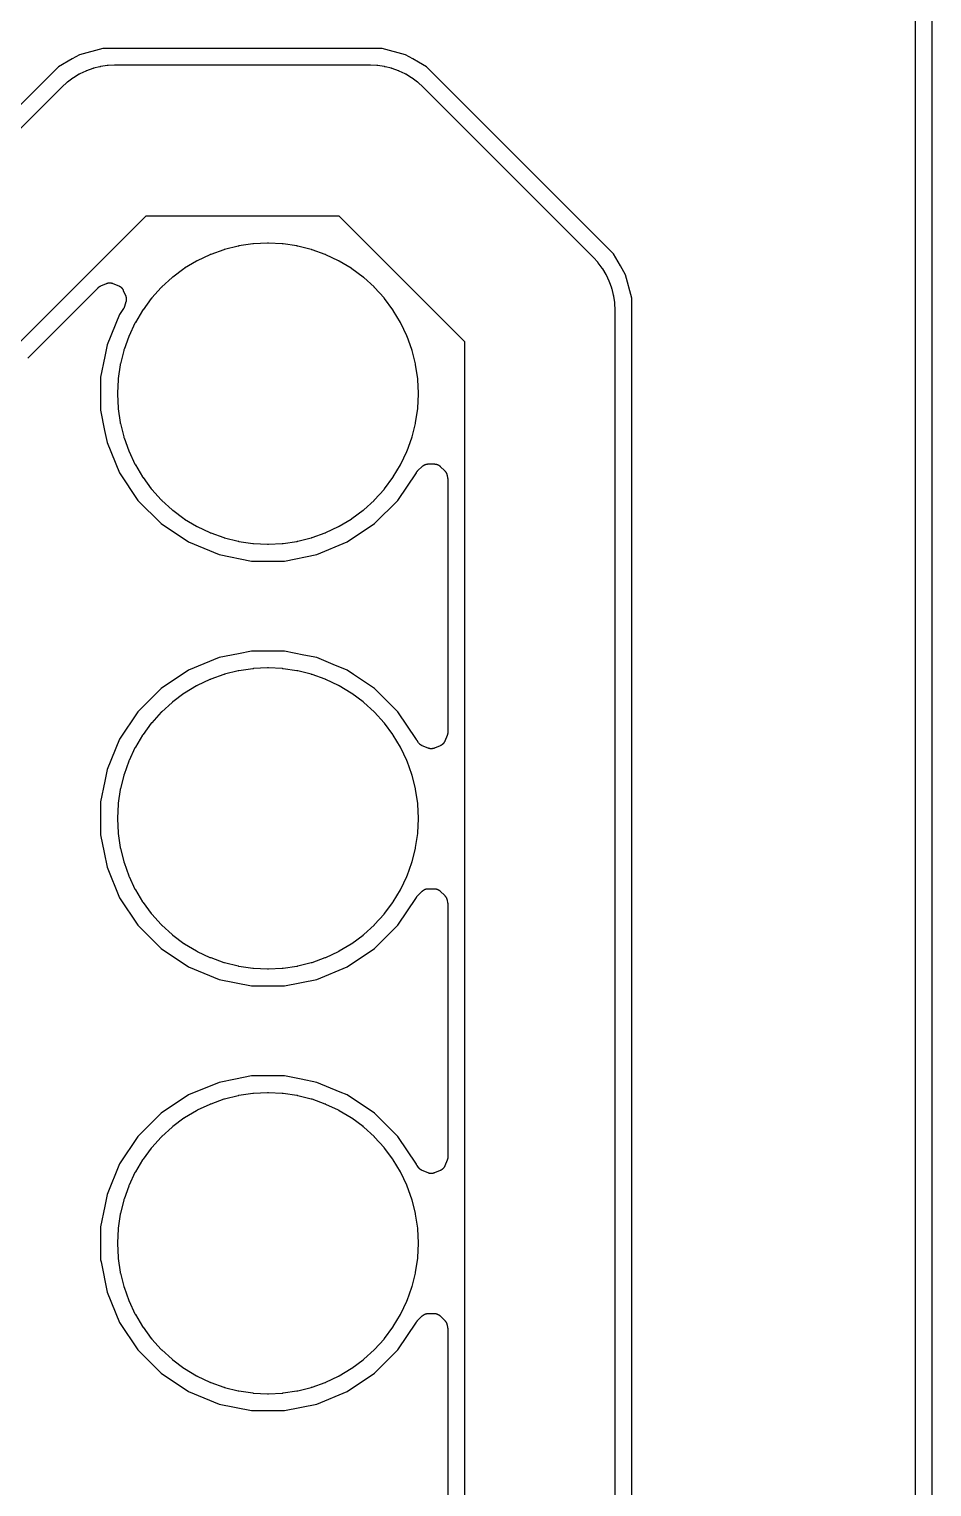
# Model space of a CAD drawing. Header units: metres. Extents: x 95.8 to 136.2, y -96.2 to -61.8.
# Drawn here: x 116.07 to 121.47, y -86.54 to -77.82 of the extents above; entities that cross this region are included whole.
import ezdxf

# ---------------------------------------------------------------- set-up
doc = ezdxf.new("R2010")
doc.units = ezdxf.units.M

msp = doc.modelspace()

# ---------------------------------------------------------------- linework, layer by layer
for points in [[(121.4698, -71.1909), (121.4698, -92.456)], [(121.3695, -71.672), (121.3695, -92.3739)], [(119.6765, -91.5934), (119.6765, -79.585), (119.6765, -79.4295), (119.639, -79.2895), (119.6077, -79.2353), (119.5665, -79.164), (119.4577, -79.0552), (119.4576, -79.0551), (118.558, -78.1554), (118.448, -78.0455), (118.3999, -78.0177), (118.3669, -77.9987), (118.3225, -77.973), (118.1825, -77.9355), (118.028, -77.9355), (118.0279, -77.9355), (116.5135, -77.9355), (116.3735, -77.973), (116.3291, -77.9987), (116.248, -78.0455), (116.1408, -78.1526), (115.2603, -79.0332)], [(119.5762, -91.6759), (119.5762, -79.502), (119.5762, -79.5008), (119.5761, -79.4995), (119.5742, -79.4603), (119.5741, -79.4591), (119.574, -79.4579), (119.5739, -79.4567), (119.5737, -79.4554), (119.568, -79.4166), (119.5678, -79.4154), (119.5675, -79.4142), (119.5673, -79.413), (119.567, -79.4118), (119.5575, -79.3737), (119.5572, -79.3725), (119.5568, -79.3713), (119.5564, -79.3701), (119.556, -79.369), (119.5428, -79.332), (119.5424, -79.3309), (119.5419, -79.3297), (119.5414, -79.3286), (119.5409, -79.3275), (119.5241, -79.292), (119.5236, -79.2909), (119.523, -79.2898), (119.5224, -79.2887), (119.5218, -79.2876), (119.5016, -79.254), (119.501, -79.2529), (119.5003, -79.2519), (119.4996, -79.2509), (119.4989, -79.2499), (119.4755, -79.2183), (119.4748, -79.2174), (119.474, -79.2164), (119.4732, -79.2155), (119.4724, -79.2145), (119.446, -79.1854), (119.4452, -79.1845), (119.4443, -79.1837), (118.4283, -78.1677), (118.4275, -78.1668), (118.4266, -78.166), (118.3975, -78.1396), (118.3965, -78.1388), (118.3956, -78.138), (118.3946, -78.1372), (118.3937, -78.1365), (118.3621, -78.1131), (118.3611, -78.1124), (118.3601, -78.1117), (118.3591, -78.111), (118.358, -78.1104), (118.3244, -78.0902), (118.3233, -78.0896), (118.3222, -78.089), (118.3211, -78.0884), (118.32, -78.0879), (118.2845, -78.0711), (118.2834, -78.0706), (118.2823, -78.0701), (118.2811, -78.0696), (118.28, -78.0692), (118.243, -78.056), (118.2419, -78.0556), (118.2407, -78.0552), (118.2395, -78.0548), (118.2383, -78.0545), (118.2002, -78.045), (118.199, -78.0447), (118.1978, -78.0445), (118.1966, -78.0442), (118.1954, -78.044), (118.1566, -78.0383), (118.1553, -78.0381), (118.1541, -78.038), (118.1529, -78.0379), (118.1517, -78.0378), (118.1125, -78.0359), (118.1112, -78.0358), (118.11, -78.0358), (116.586, -78.0358), (116.5848, -78.0358), (116.5835, -78.0359), (116.5443, -78.0378), (116.5431, -78.0379), (116.5419, -78.038), (116.5407, -78.0381), (116.5394, -78.0383), (116.5006, -78.044), (116.4994, -78.0442), (116.4982, -78.0445), (116.497, -78.0447), (116.4958, -78.045), (116.4577, -78.0545), (116.4565, -78.0548), (116.4553, -78.0552), (116.4541, -78.0556), (116.453, -78.056), (116.416, -78.0692), (116.4149, -78.0696), (116.4137, -78.0701), (116.4126, -78.0706), (116.4115, -78.0711), (116.376, -78.0879), (116.3749, -78.0884), (116.3738, -78.089), (116.3727, -78.0896), (116.3716, -78.0902), (116.338, -78.1104), (116.3369, -78.111), (116.3359, -78.1117), (116.3349, -78.1124), (116.3339, -78.1131), (116.3023, -78.1365), (116.3014, -78.1372), (116.3004, -78.138), (116.2995, -78.1388), (116.2985, -78.1396), (116.2694, -78.166), (116.2685, -78.1668), (116.2677, -78.1677), (115.2547, -79.1807)], [(115.9137, -79.795), (116.7725, -78.9362), (117.9235, -78.9362), (118.6758, -79.6885), (118.6758, -91.8624)], [(116.6046, -80.0907), (116.6169, -80.1732), (116.6171, -80.1744), (116.6173, -80.1756), (116.6175, -80.1768), (116.6178, -80.178), (116.6381, -80.2589), (116.6384, -80.2601), (116.6388, -80.2613), (116.6391, -80.2624), (116.6395, -80.2636), (116.6676, -80.3421), (116.6681, -80.3433), (116.6685, -80.3444), (116.669, -80.3455), (116.6695, -80.3467), (116.7052, -80.4221), (116.7057, -80.4232), (116.7063, -80.4243), (116.7069, -80.4253), (116.7075, -80.4264), (116.7504, -80.4979), (116.751, -80.499), (116.7517, -80.5), (116.7524, -80.501), (116.7531, -80.502), (116.8028, -80.569), (116.8035, -80.57), (116.8043, -80.571), (116.8051, -80.5719), (116.8059, -80.5728), (116.8619, -80.6346), (116.8627, -80.6355), (116.8636, -80.6364), (116.8645, -80.6373), (116.8654, -80.6381), (116.9272, -80.6941), (116.9281, -80.6949), (116.929, -80.6957), (116.93, -80.6965), (116.931, -80.6972), (116.998, -80.7469), (116.999, -80.7476), (117, -80.7483), (117.001, -80.749), (117.0021, -80.7496), (117.0736, -80.7925), (117.0747, -80.7931), (117.0757, -80.7937), (117.0768, -80.7943), (117.0779, -80.7948), (117.1533, -80.8305), (117.1545, -80.831), (117.1556, -80.8315), (117.1567, -80.8319), (117.1579, -80.8324), (117.2364, -80.8605), (117.2376, -80.8609), (117.2387, -80.8612), (117.2399, -80.8616), (117.2411, -80.8619), (117.322, -80.8822), (117.3232, -80.8825), (117.3244, -80.8827), (117.3256, -80.8829), (117.3268, -80.8831), (117.4093, -80.8954), (117.4106, -80.8955), (117.4118, -80.8957), (117.413, -80.8958), (117.4142, -80.8958), (117.4975, -80.8999), (117.4988, -80.9), (117.5, -80.9), (117.5012, -80.9), (117.5025, -80.8999), (117.5858, -80.8958), (117.587, -80.8958), (117.5882, -80.8957), (117.5894, -80.8955), (117.5907, -80.8954), (117.6732, -80.8831), (117.6744, -80.8829), (117.6756, -80.8827), (117.6768, -80.8825), (117.678, -80.8822), (117.7589, -80.8619), (117.7601, -80.8616), (117.7613, -80.8612), (117.7624, -80.8609), (117.7636, -80.8605), (117.8421, -80.8324), (117.8433, -80.8319), (117.8444, -80.8315), (117.8455, -80.831), (117.8467, -80.8305), (117.9221, -80.7948), (117.9232, -80.7943), (117.9243, -80.7937), (117.9253, -80.7931), (117.9264, -80.7925), (117.9979, -80.7496), (117.999, -80.749), (118, -80.7483), (118.001, -80.7476), (118.002, -80.7469), (118.069, -80.6972), (118.07, -80.6965), (118.071, -80.6957), (118.0719, -80.6949), (118.0728, -80.6941), (118.1346, -80.6381), (118.1355, -80.6373), (118.1364, -80.6364), (118.1373, -80.6355), (118.1381, -80.6346), (118.1941, -80.5728), (118.1949, -80.5719), (118.1957, -80.571), (118.1965, -80.57), (118.1972, -80.569), (118.2469, -80.502), (118.2476, -80.501), (118.2483, -80.5), (118.249, -80.499), (118.2496, -80.4979), (118.2925, -80.4264), (118.2931, -80.4253), (118.2937, -80.4243), (118.2943, -80.4232), (118.2948, -80.4221), (118.3305, -80.3467), (118.331, -80.3455), (118.3315, -80.3444), (118.3319, -80.3433), (118.3324, -80.3421), (118.3605, -80.2636), (118.3609, -80.2624), (118.3612, -80.2613), (118.3616, -80.2601), (118.3619, -80.2589), (118.3822, -80.178), (118.3825, -80.1768), (118.3827, -80.1756), (118.3829, -80.1744), (118.3831, -80.1732), (118.3954, -80.0907), (118.3955, -80.0894), (118.3957, -80.0882), (118.3958, -80.087), (118.3958, -80.0858), (118.3999, -80.0025), (118.4, -80.0012), (118.4, -80), (118.4, -79.9988), (118.3999, -79.9975), (118.3958, -79.9142), (118.3958, -79.913), (118.3957, -79.9118), (118.3955, -79.9106), (118.3954, -79.9093), (118.3831, -79.8268), (118.3829, -79.8256), (118.3827, -79.8244), (118.3825, -79.8232), (118.3822, -79.822), (118.3619, -79.7411), (118.3616, -79.7399), (118.3612, -79.7387), (118.3609, -79.7376), (118.3605, -79.7364), (118.3324, -79.6579), (118.3319, -79.6567), (118.3315, -79.6556), (118.331, -79.6545), (118.3305, -79.6533), (118.2948, -79.5779), (118.2943, -79.5768), (118.2937, -79.5757), (118.2931, -79.5747), (118.2925, -79.5736), (118.2496, -79.5021), (118.249, -79.501), (118.2483, -79.5), (118.2476, -79.499), (118.2469, -79.498), (118.1972, -79.431), (118.1965, -79.43), (118.1957, -79.429), (118.1949, -79.4281), (118.1941, -79.4272), (118.1381, -79.3654), (118.1373, -79.3645), (118.1364, -79.3636), (118.1355, -79.3627), (118.1346, -79.3619), (118.0728, -79.3059), (118.0719, -79.3051), (118.071, -79.3043), (118.07, -79.3035), (118.069, -79.3028), (118.002, -79.2531), (118.001, -79.2524), (118, -79.2517), (117.999, -79.251), (117.9979, -79.2504), (117.9264, -79.2075), (117.9253, -79.2069), (117.9243, -79.2063), (117.9232, -79.2057), (117.9221, -79.2052), (117.8467, -79.1695), (117.8455, -79.169), (117.8444, -79.1685), (117.8433, -79.1681), (117.8421, -79.1676), (117.7636, -79.1395), (117.7624, -79.1391), (117.7613, -79.1388), (117.7601, -79.1384), (117.7589, -79.1381), (117.678, -79.1178), (117.6768, -79.1175), (117.6756, -79.1173), (117.6744, -79.1171), (117.6732, -79.1169), (117.5907, -79.1046), (117.5894, -79.1045), (117.5882, -79.1043), (117.587, -79.1042), (117.5858, -79.1042), (117.5025, -79.1001), (117.5012, -79.1), (117.5, -79.1), (117.4988, -79.1), (117.4975, -79.1001), (117.4142, -79.1042), (117.413, -79.1042), (117.4118, -79.1043), (117.4106, -79.1045), (117.4093, -79.1046), (117.3268, -79.1169), (117.3256, -79.1171), (117.3244, -79.1173), (117.3232, -79.1175), (117.322, -79.1178), (117.2411, -79.1381), (117.2399, -79.1384), (117.2387, -79.1388), (117.2376, -79.1391), (117.2364, -79.1395), (117.1579, -79.1676), (117.1567, -79.1681), (117.1556, -79.1685), (117.1545, -79.169), (117.1533, -79.1695), (117.0779, -79.2052), (117.0768, -79.2057), (117.0757, -79.2063), (117.0747, -79.2069), (117.0736, -79.2075), (117.0021, -79.2504), (117.001, -79.251), (117, -79.2517), (116.999, -79.2524), (116.998, -79.2531), (116.931, -79.3028), (116.93, -79.3035), (116.929, -79.3043), (116.9281, -79.3051), (116.9272, -79.3059), (116.8654, -79.3619), (116.8645, -79.3627), (116.8636, -79.3636), (116.8627, -79.3645), (116.8619, -79.3654), (116.8059, -79.4272), (116.8051, -79.4281), (116.8043, -79.429), (116.8035, -79.43), (116.8028, -79.431), (116.7531, -79.498), (116.7524, -79.499), (116.7517, -79.5), (116.751, -79.501), (116.7504, -79.5021), (116.7075, -79.5736), (116.7069, -79.5747), (116.7063, -79.5757), (116.7057, -79.5768), (116.7052, -79.5779), (116.6695, -79.6533), (116.669, -79.6545), (116.6685, -79.6556), (116.6681, -79.6567), (116.6676, -79.6579), (116.6395, -79.7364), (116.6391, -79.7376), (116.6388, -79.7387), (116.6384, -79.7399), (116.6381, -79.7411), (116.6178, -79.822), (116.6175, -79.8232), (116.6173, -79.8244), (116.6171, -79.8256), (116.6169, -79.8268), (116.6046, -79.9093), (116.6045, -79.9106), (116.6043, -79.9118), (116.6042, -79.913), (116.6042, -79.9142), (116.6001, -79.9975), (116.6, -79.9988), (116.6, -80), (116.6, -80.0012), (116.6001, -80.0025), (116.6042, -80.0858), (116.6042, -80.087), (116.6043, -80.0882), (116.6045, -80.0894), (116.6046, -80.0907)], [(116.0638, -79.7867), (116.4844, -79.3661), (116.4853, -79.3652), (116.4862, -79.3644), (116.4871, -79.3636), (116.4881, -79.3628), (116.489, -79.362), (116.49, -79.3613), (116.491, -79.3606), (116.492, -79.3599), (116.493, -79.3592), (116.4941, -79.3586), (116.4951, -79.358), (116.4962, -79.3574), (116.4973, -79.3568), (116.4984, -79.3563), (116.4995, -79.3557), (116.5006, -79.3553), (116.5353, -79.3409), (116.5364, -79.3405), (116.5376, -79.34), (116.5387, -79.3396), (116.5399, -79.3393), (116.5411, -79.3389), (116.5423, -79.3386), (116.5435, -79.3383), (116.5447, -79.3381), (116.5459, -79.3378), (116.5471, -79.3376), (116.5483, -79.3375), (116.5495, -79.3373), (116.5507, -79.3372), (116.552, -79.3372), (116.5532, -79.3371), (116.5544, -79.3371), (116.5557, -79.3371), (116.5569, -79.3372), (116.5581, -79.3372), (116.5593, -79.3373), (116.5605, -79.3375), (116.5618, -79.3376), (116.563, -79.3378), (116.5642, -79.3381), (116.5654, -79.3383), (116.5666, -79.3386), (116.5678, -79.3389), (116.5689, -79.3393), (116.5701, -79.3396), (116.5713, -79.34), (116.5724, -79.3405), (116.5736, -79.3409), (116.6082, -79.3553), (116.6093, -79.3557), (116.6105, -79.3563), (116.6116, -79.3568), (116.6126, -79.3574), (116.6137, -79.358), (116.6148, -79.3586), (116.6158, -79.3592), (116.6169, -79.3599), (116.6179, -79.3606), (116.6189, -79.3613), (116.6198, -79.362), (116.6208, -79.3628), (116.6217, -79.3636), (116.6227, -79.3644), (116.6236, -79.3652), (116.6244, -79.3661), (116.6253, -79.367), (116.6261, -79.3679), (116.6269, -79.3688), (116.6277, -79.3697), (116.6285, -79.3707), (116.6292, -79.3717), (116.63, -79.3727), (116.6306, -79.3737), (116.6313, -79.3747), (116.632, -79.3758), (116.6326, -79.3768), (116.6332, -79.3779), (116.6337, -79.379), (116.6343, -79.3801), (116.6348, -79.3812), (116.6353, -79.3823), (116.6496, -79.417), (116.6501, -79.4181), (116.6505, -79.4193), (116.6509, -79.4204), (116.6513, -79.4216), (116.6516, -79.4228), (116.6519, -79.424), (116.6522, -79.4251), (116.6525, -79.4263), (116.6527, -79.4276), (116.6529, -79.4288), (116.653, -79.43), (116.6532, -79.4312), (116.6533, -79.4324), (116.6534, -79.4337), (116.6534, -79.4349), (116.6534, -79.4361), (116.6534, -79.4373), (116.6534, -79.4386), (116.6533, -79.4398), (116.6532, -79.441), (116.653, -79.4422), (116.6529, -79.4434), (116.6527, -79.4447), (116.6525, -79.4459), (116.6522, -79.4471), (116.6519, -79.4483), (116.6516, -79.4494), (116.6513, -79.4506), (116.643, -79.4778), (116.6426, -79.479), (116.6422, -79.4802), (116.6418, -79.4813), (116.6414, -79.4825), (116.6409, -79.4836), (116.6404, -79.4847), (116.6398, -79.4858), (116.6393, -79.4869), (116.6387, -79.488), (116.6381, -79.489), (116.6374, -79.4901), (116.6367, -79.4911), (116.6134, -79.5261), (116.5379, -79.7082), (116.5241, -79.7779), (116.4995, -79.9015), (116.4995, -80.0985), (116.5235, -80.2194), (116.5379, -80.2918), (116.6134, -80.4739), (116.7229, -80.6378), (116.8622, -80.7771), (117.0261, -80.8866), (117.2082, -80.9621), (117.4015, -81.0005), (117.5985, -81.0005), (117.7918, -80.9621), (117.9739, -80.8866), (118.1378, -80.7771), (118.2771, -80.6378), (118.3876, -80.4724), (118.3882, -80.4714), (118.3891, -80.4699), (118.3897, -80.4689), (118.3903, -80.4679), (118.391, -80.467), (118.3917, -80.466), (118.3924, -80.465), (118.3931, -80.4641), (118.3939, -80.4632), (118.3947, -80.4623), (118.3955, -80.4614), (118.3963, -80.4606), (118.3971, -80.4597), (118.4228, -80.4346), (118.4237, -80.4338), (118.4246, -80.433), (118.4255, -80.4322), (118.4264, -80.4314), (118.4274, -80.4307), (118.4283, -80.4299), (118.4293, -80.4293), (118.4303, -80.4286), (118.4313, -80.4279), (118.4324, -80.4273), (118.4334, -80.4267), (118.4345, -80.4261), (118.4356, -80.4256), (118.4367, -80.425), (118.4378, -80.4246), (118.4389, -80.4241), (118.44, -80.4236), (118.4411, -80.4232), (118.4423, -80.4228), (118.4434, -80.4225), (118.4446, -80.4221), (118.4458, -80.4218), (118.4469, -80.4216), (118.4481, -80.4213), (118.4493, -80.4211), (118.4505, -80.4209), (118.4517, -80.4207), (118.4529, -80.4206), (118.4541, -80.4205), (118.4553, -80.4204), (118.4565, -80.4204), (118.4577, -80.4204), (118.4952, -80.4204), (118.4965, -80.4204), (118.4977, -80.4204), (118.4989, -80.4205), (118.5001, -80.4206), (118.5014, -80.4208), (118.5026, -80.4209), (118.5038, -80.4211), (118.505, -80.4213), (118.5062, -80.4216), (118.5074, -80.4219), (118.5086, -80.4222), (118.5098, -80.4225), (118.5109, -80.4229), (118.5121, -80.4233), (118.5132, -80.4237), (118.5144, -80.4242), (118.5155, -80.4247), (118.5166, -80.4252), (118.5177, -80.4257), (118.5188, -80.4263), (118.5199, -80.4269), (118.5209, -80.4275), (118.522, -80.4281), (118.523, -80.4288), (118.524, -80.4295), (118.525, -80.4302), (118.526, -80.431), (118.527, -80.4317), (118.5279, -80.4325), (118.5288, -80.4333), (118.5297, -80.4342), (118.5306, -80.435), (118.5571, -80.4615), (118.558, -80.4624), (118.5588, -80.4633), (118.5596, -80.4642), (118.5604, -80.4652), (118.5612, -80.4661), (118.5619, -80.4671), (118.5626, -80.4681), (118.5633, -80.4691), (118.564, -80.4701), (118.5647, -80.4712), (118.5653, -80.4722), (118.5659, -80.4733), (118.5664, -80.4744), (118.567, -80.4755), (118.5675, -80.4766), (118.568, -80.4778), (118.5684, -80.4789), (118.5688, -80.48), (118.5692, -80.4812), (118.5696, -80.4824), (118.57, -80.4836), (118.5703, -80.4847), (118.5706, -80.4859), (118.5708, -80.4871), (118.5745, -80.5059), (118.5748, -80.5071), (118.575, -80.5083), (118.5751, -80.5095), (118.5753, -80.5107), (118.5754, -80.512), (118.5754, -80.5132), (118.5755, -80.5144), (118.5755, -80.5157), (118.5755, -82.0243), (118.5755, -82.0256), (118.5754, -82.0268), (118.5754, -82.028), (118.5753, -82.0292), (118.5751, -82.0305), (118.575, -82.0317), (118.5748, -82.0329), (118.5745, -82.0341), (118.5743, -82.0353), (118.574, -82.0365), (118.5737, -82.0377), (118.5733, -82.0389), (118.573, -82.04), (118.5726, -82.0412), (118.5721, -82.0423), (118.5717, -82.0435), (118.5573, -82.0781), (118.5569, -82.0793), (118.5563, -82.0804), (118.5558, -82.0815), (118.5552, -82.0826), (118.5547, -82.0836), (118.554, -82.0847), (118.5534, -82.0857), (118.5527, -82.0868), (118.552, -82.0878), (118.5513, -82.0888), (118.5506, -82.0898), (118.5498, -82.0907), (118.549, -82.0917), (118.5482, -82.0926), (118.5474, -82.0935), (118.5465, -82.0944), (118.5456, -82.0952), (118.5447, -82.096), (118.5438, -82.0969), (118.5429, -82.0976), (118.5419, -82.0984), (118.5409, -82.0992), (118.5399, -82.0999), (118.5389, -82.1006), (118.5379, -82.1012), (118.5369, -82.1019), (118.5358, -82.1025), (118.5347, -82.1031), (118.5336, -82.1037), (118.5325, -82.1042), (118.5314, -82.1047), (118.5303, -82.1052), (118.4956, -82.1195), (118.4945, -82.12), (118.4933, -82.1204), (118.4922, -82.1208), (118.491, -82.1212), (118.4898, -82.1215), (118.4886, -82.1218), (118.4875, -82.1221), (118.4863, -82.1224), (118.485, -82.1226), (118.4838, -82.1228), (118.4826, -82.123), (118.4814, -82.1231), (118.4802, -82.1232), (118.479, -82.1233), (118.4777, -82.1233), (118.4765, -82.1233), (118.4753, -82.1233), (118.474, -82.1233), (118.4728, -82.1232), (118.4716, -82.1231), (118.4704, -82.123), (118.4692, -82.1228), (118.468, -82.1226), (118.4667, -82.1224), (118.4655, -82.1221), (118.4644, -82.1218), (118.4632, -82.1215), (118.462, -82.1212), (118.4608, -82.1208), (118.4597, -82.1204), (118.4585, -82.12), (118.4574, -82.1195), (118.4227, -82.1052), (118.4216, -82.1047), (118.4205, -82.1042), (118.4194, -82.1037), (118.4183, -82.1031), (118.4172, -82.1025), (118.4161, -82.1019), (118.4151, -82.1012), (118.4141, -82.1006), (118.4131, -82.0999), (118.4121, -82.0992), (118.4111, -82.0984), (118.4101, -82.0976), (118.4092, -82.0969), (118.4083, -82.096), (118.4074, -82.0952), (118.4065, -82.0944), (118.4056, -82.0935), (118.4048, -82.0926), (118.404, -82.0917), (118.4032, -82.0907), (118.4024, -82.0898), (118.4017, -82.0888), (118.401, -82.0878), (118.4003, -82.0868), (118.3922, -82.0747), (118.3919, -82.0743), (118.3912, -82.0733), (118.3905, -82.0723), (118.3899, -82.0713), (118.3892, -82.0703), (118.3886, -82.0693), (118.3883, -82.0688), (118.3877, -82.0677), (118.3877, -82.0676), (118.2771, -81.9022), (118.1378, -81.7629), (118.0893, -81.7305), (118.0116, -81.6786), (117.9739, -81.6534), (117.8911, -81.6191), (117.7918, -81.5779), (117.7148, -81.5626), (117.5985, -81.5395), (117.4015, -81.5395), (117.3247, -81.5548), (117.2082, -81.5779), (117.0261, -81.6534), (116.8622, -81.7629), (116.7229, -81.9022), (116.6134, -82.0661), (116.5379, -82.2482), (116.5241, -82.3179), (116.4995, -82.4415), (116.4995, -82.6385), (116.5204, -82.7436), (116.5379, -82.8318), (116.6134, -83.0139), (116.7229, -83.1778), (116.8622, -83.3171), (117.0261, -83.4266), (117.2082, -83.5021), (117.4015, -83.5405), (117.5985, -83.5405), (117.7918, -83.5021), (117.9739, -83.4266), (118.1378, -83.3171), (118.2771, -83.1778), (118.3876, -83.0124), (118.3882, -83.0114), (118.3891, -83.0099), (118.3897, -83.0089), (118.3903, -83.0079), (118.391, -83.007), (118.3917, -83.006), (118.3924, -83.005), (118.3931, -83.0041), (118.3939, -83.0032), (118.3947, -83.0023), (118.3955, -83.0014), (118.3963, -83.0006), (118.3971, -82.9997), (118.4228, -82.9746), (118.4237, -82.9738), (118.4246, -82.973), (118.4255, -82.9722), (118.4264, -82.9714), (118.4274, -82.9707), (118.4283, -82.9699), (118.4293, -82.9693), (118.4303, -82.9686), (118.4313, -82.9679), (118.4324, -82.9673), (118.4334, -82.9667), (118.4345, -82.9661), (118.4356, -82.9656), (118.4367, -82.965), (118.4378, -82.9646), (118.4389, -82.9641), (118.44, -82.9636), (118.4411, -82.9632), (118.4423, -82.9628), (118.4434, -82.9625), (118.4446, -82.9621), (118.4458, -82.9618), (118.4469, -82.9616), (118.4481, -82.9613), (118.4493, -82.9611), (118.4505, -82.9609), (118.4517, -82.9607), (118.4529, -82.9606), (118.4541, -82.9605), (118.4553, -82.9604), (118.4565, -82.9604), (118.4577, -82.9604), (118.4952, -82.9604), (118.4965, -82.9604), (118.4977, -82.9604), (118.4989, -82.9605), (118.5001, -82.9606), (118.5014, -82.9608), (118.5026, -82.9609), (118.5038, -82.9611), (118.505, -82.9613), (118.5062, -82.9616), (118.5074, -82.9619), (118.5086, -82.9622), (118.5098, -82.9625), (118.5109, -82.9629), (118.5121, -82.9633), (118.5132, -82.9637), (118.5144, -82.9642), (118.5155, -82.9647), (118.5166, -82.9652), (118.5177, -82.9657), (118.5188, -82.9663), (118.5199, -82.9669), (118.5209, -82.9675), (118.522, -82.9681), (118.523, -82.9688), (118.524, -82.9695), (118.525, -82.9702), (118.526, -82.971), (118.527, -82.9717), (118.5279, -82.9725), (118.5288, -82.9733), (118.5297, -82.9742), (118.5306, -82.975), (118.5571, -83.0015), (118.558, -83.0024), (118.5588, -83.0033), (118.5596, -83.0042), (118.5604, -83.0052), (118.5612, -83.0061), (118.5619, -83.0071), (118.5626, -83.0081), (118.5633, -83.0091), (118.564, -83.0101), (118.5647, -83.0112), (118.5653, -83.0122), (118.5659, -83.0133), (118.5664, -83.0144), (118.567, -83.0155), (118.5675, -83.0166), (118.568, -83.0178), (118.5684, -83.0189), (118.5688, -83.02), (118.5692, -83.0212), (118.5696, -83.0224), (118.57, -83.0236), (118.5703, -83.0247), (118.5706, -83.0259), (118.5708, -83.0271), (118.5745, -83.0459), (118.5748, -83.0471), (118.575, -83.0483), (118.5751, -83.0495), (118.5753, -83.0507), (118.5754, -83.052), (118.5754, -83.0532), (118.5755, -83.0544), (118.5755, -83.0557), (118.5755, -84.5643), (118.5755, -84.5656), (118.5754, -84.5668), (118.5754, -84.568), (118.5753, -84.5692), (118.5751, -84.5705), (118.575, -84.5717), (118.5748, -84.5729), (118.5745, -84.5741), (118.5743, -84.5753), (118.574, -84.5765), (118.5737, -84.5777), (118.5733, -84.5789), (118.573, -84.58), (118.5726, -84.5812), (118.5721, -84.5823), (118.5717, -84.5835), (118.5573, -84.6181), (118.5569, -84.6193), (118.5563, -84.6204), (118.5558, -84.6215), (118.5552, -84.6226), (118.5547, -84.6236), (118.554, -84.6247), (118.5534, -84.6257), (118.5527, -84.6268), (118.552, -84.6278), (118.5513, -84.6288), (118.5506, -84.6298), (118.5498, -84.6307), (118.549, -84.6317), (118.5482, -84.6326), (118.5474, -84.6335), (118.5465, -84.6344), (118.5456, -84.6352), (118.5447, -84.636), (118.5438, -84.6369), (118.5429, -84.6376), (118.5419, -84.6384), (118.5409, -84.6392), (118.5399, -84.6399), (118.5389, -84.6406), (118.5379, -84.6412), (118.5369, -84.6419), (118.5358, -84.6425), (118.5347, -84.6431), (118.5336, -84.6437), (118.5325, -84.6442), (118.5314, -84.6447), (118.5303, -84.6452), (118.4956, -84.6595), (118.4945, -84.66), (118.4933, -84.6604), (118.4922, -84.6608), (118.491, -84.6612), (118.4898, -84.6615), (118.4886, -84.6618), (118.4875, -84.6621), (118.4863, -84.6624), (118.485, -84.6626), (118.4838, -84.6628), (118.4826, -84.663), (118.4814, -84.6631), (118.4802, -84.6632), (118.479, -84.6633), (118.4777, -84.6633), (118.4765, -84.6633), (118.4753, -84.6633), (118.474, -84.6633), (118.4728, -84.6632), (118.4716, -84.6631), (118.4704, -84.663), (118.4692, -84.6628), (118.468, -84.6626), (118.4667, -84.6624), (118.4655, -84.6621), (118.4644, -84.6618), (118.4632, -84.6615), (118.462, -84.6612), (118.4608, -84.6608), (118.4597, -84.6604), (118.4585, -84.66), (118.4574, -84.6595), (118.4227, -84.6452), (118.4216, -84.6447), (118.4205, -84.6442), (118.4194, -84.6437), (118.4183, -84.6431), (118.4172, -84.6425), (118.4161, -84.6419), (118.4151, -84.6412), (118.4141, -84.6406), (118.4131, -84.6399), (118.4121, -84.6392), (118.4111, -84.6384), (118.4101, -84.6376), (118.4092, -84.6369), (118.4083, -84.636), (118.4074, -84.6352), (118.4065, -84.6344), (118.4056, -84.6335), (118.4048, -84.6326), (118.404, -84.6317), (118.4032, -84.6307), (118.4024, -84.6298), (118.4017, -84.6288), (118.401, -84.6278), (118.4003, -84.6268), (118.3922, -84.6147), (118.3919, -84.6143), (118.3912, -84.6133), (118.3905, -84.6123), (118.3899, -84.6113), (118.3892, -84.6103), (118.3886, -84.6093), (118.3883, -84.6088), (118.3877, -84.6077), (118.3877, -84.6076), (118.2771, -84.4422), (118.1378, -84.3029), (117.9739, -84.1934), (117.9325, -84.1762), (117.7918, -84.1179), (117.6983, -84.0993), (117.5985, -84.0795), (117.4015, -84.0795), (117.3053, -84.0986), (117.2082, -84.1179), (117.0261, -84.1934), (116.8622, -84.3029), (116.7229, -84.4422), (116.6134, -84.6061), (116.5379, -84.7882), (116.5241, -84.8579), (116.4995, -84.9815), (116.4995, -85.1785), (116.5022, -85.1922), (116.5379, -85.3718), (116.6134, -85.5539), (116.7229, -85.7178), (116.8622, -85.8571), (117.0261, -85.9666), (117.2082, -86.0421), (117.4015, -86.0805), (117.5985, -86.0805), (117.7918, -86.0421), (117.9739, -85.9666), (118.1378, -85.8571), (118.2771, -85.7178), (118.3876, -85.5524), (118.3882, -85.5514), (118.3891, -85.5499), (118.3897, -85.5489), (118.3903, -85.5479), (118.391, -85.547), (118.3917, -85.546), (118.3924, -85.545), (118.3931, -85.5441), (118.3939, -85.5432), (118.3947, -85.5423), (118.3955, -85.5414), (118.3963, -85.5406), (118.3971, -85.5397), (118.4228, -85.5146), (118.4237, -85.5138), (118.4246, -85.513), (118.4255, -85.5122), (118.4264, -85.5114), (118.4274, -85.5107), (118.4283, -85.5099), (118.4293, -85.5093), (118.4303, -85.5086), (118.4313, -85.5079), (118.4324, -85.5073), (118.4334, -85.5067), (118.4345, -85.5061), (118.4356, -85.5056), (118.4367, -85.505), (118.4378, -85.5046), (118.4389, -85.5041), (118.44, -85.5036), (118.4411, -85.5032), (118.4423, -85.5028), (118.4434, -85.5025), (118.4446, -85.5021), (118.4458, -85.5018), (118.4469, -85.5016), (118.4481, -85.5013), (118.4493, -85.5011), (118.4505, -85.5009), (118.4517, -85.5007), (118.4529, -85.5006), (118.4541, -85.5005), (118.4553, -85.5004), (118.4565, -85.5004), (118.4577, -85.5004), (118.4952, -85.5004), (118.4965, -85.5004), (118.4977, -85.5004), (118.4989, -85.5005), (118.5001, -85.5006), (118.5014, -85.5008), (118.5026, -85.5009), (118.5038, -85.5011), (118.505, -85.5013), (118.5062, -85.5016), (118.5074, -85.5019), (118.5086, -85.5022), (118.5098, -85.5025), (118.5109, -85.5029), (118.5121, -85.5033), (118.5132, -85.5037), (118.5144, -85.5042), (118.5155, -85.5047), (118.5166, -85.5052), (118.5177, -85.5057), (118.5188, -85.5063), (118.5199, -85.5069), (118.5209, -85.5075), (118.522, -85.5081), (118.523, -85.5088), (118.524, -85.5095), (118.525, -85.5102), (118.526, -85.511), (118.527, -85.5117), (118.5279, -85.5125), (118.5288, -85.5133), (118.5297, -85.5142), (118.5306, -85.515), (118.5571, -85.5415), (118.558, -85.5424), (118.5588, -85.5433), (118.5596, -85.5442), (118.5604, -85.5452), (118.5612, -85.5461), (118.5619, -85.5471), (118.5626, -85.5481), (118.5633, -85.5491), (118.564, -85.5501), (118.5647, -85.5512), (118.5653, -85.5522), (118.5659, -85.5533), (118.5664, -85.5544), (118.567, -85.5555), (118.5675, -85.5566), (118.568, -85.5578), (118.5684, -85.5589), (118.5688, -85.56), (118.5692, -85.5612), (118.5696, -85.5624), (118.57, -85.5636), (118.5703, -85.5647), (118.5706, -85.5659), (118.5708, -85.5671), (118.5745, -85.5859), (118.5748, -85.5871), (118.575, -85.5883), (118.5751, -85.5895), (118.5753, -85.5907), (118.5754, -85.592), (118.5754, -85.5932), (118.5755, -85.5944), (118.5755, -85.5957), (118.5755, -87.1043)], [(116.6046, -82.6307), (116.6169, -82.7132), (116.6171, -82.7144), (116.6173, -82.7156), (116.6175, -82.7168), (116.6178, -82.718), (116.6381, -82.7989), (116.6384, -82.8001), (116.6388, -82.8013), (116.6391, -82.8024), (116.6395, -82.8036), (116.6676, -82.8821), (116.6681, -82.8833), (116.6685, -82.8844), (116.669, -82.8855), (116.6695, -82.8867), (116.7052, -82.9621), (116.7057, -82.9632), (116.7063, -82.9643), (116.7069, -82.9653), (116.7075, -82.9664), (116.7504, -83.0379), (116.751, -83.039), (116.7517, -83.04), (116.7524, -83.041), (116.7531, -83.042), (116.8028, -83.109), (116.8035, -83.11), (116.8043, -83.111), (116.8051, -83.1119), (116.8059, -83.1128), (116.8619, -83.1746), (116.8627, -83.1755), (116.8636, -83.1764), (116.8645, -83.1773), (116.8654, -83.1781), (116.9272, -83.2341), (116.9281, -83.2349), (116.929, -83.2357), (116.93, -83.2365), (116.931, -83.2372), (116.998, -83.2869), (116.999, -83.2876), (117, -83.2883), (117.001, -83.289), (117.0021, -83.2896), (117.0736, -83.3325), (117.0747, -83.3331), (117.0757, -83.3337), (117.0768, -83.3343), (117.0779, -83.3348), (117.1533, -83.3705), (117.1545, -83.371), (117.1556, -83.3715), (117.1567, -83.3719), (117.1579, -83.3724), (117.2364, -83.4005), (117.2376, -83.4009), (117.2387, -83.4012), (117.2399, -83.4016), (117.2411, -83.4019), (117.322, -83.4222), (117.3232, -83.4225), (117.3244, -83.4227), (117.3256, -83.4229), (117.3268, -83.4231), (117.4093, -83.4354), (117.4106, -83.4355), (117.4118, -83.4357), (117.413, -83.4358), (117.4142, -83.4358), (117.4975, -83.4399), (117.4988, -83.44), (117.5, -83.44), (117.5012, -83.44), (117.5025, -83.4399), (117.5858, -83.4358), (117.587, -83.4358), (117.5882, -83.4357), (117.5894, -83.4355), (117.5907, -83.4354), (117.6732, -83.4231), (117.6744, -83.4229), (117.6756, -83.4227), (117.6768, -83.4225), (117.678, -83.4222), (117.7589, -83.4019), (117.7601, -83.4016), (117.7613, -83.4012), (117.7624, -83.4009), (117.7636, -83.4005), (117.8421, -83.3724), (117.8433, -83.3719), (117.8444, -83.3715), (117.8455, -83.371), (117.8467, -83.3705), (117.9221, -83.3348), (117.9232, -83.3343), (117.9243, -83.3337), (117.9253, -83.3331), (117.9264, -83.3325), (117.9979, -83.2896), (117.999, -83.289), (118, -83.2883), (118.001, -83.2876), (118.002, -83.2869), (118.069, -83.2372), (118.07, -83.2365), (118.071, -83.2357), (118.0719, -83.2349), (118.0728, -83.2341), (118.1346, -83.1781), (118.1355, -83.1773), (118.1364, -83.1764), (118.1373, -83.1755), (118.1381, -83.1746), (118.1941, -83.1128), (118.1949, -83.1119), (118.1957, -83.111), (118.1965, -83.11), (118.1972, -83.109), (118.2469, -83.042), (118.2476, -83.041), (118.2483, -83.04), (118.249, -83.039), (118.2496, -83.0379), (118.2925, -82.9664), (118.2931, -82.9653), (118.2937, -82.9643), (118.2943, -82.9632), (118.2948, -82.9621), (118.3305, -82.8867), (118.331, -82.8855), (118.3315, -82.8844), (118.3319, -82.8833), (118.3324, -82.8821), (118.3605, -82.8036), (118.3609, -82.8024), (118.3612, -82.8013), (118.3616, -82.8001), (118.3619, -82.7989), (118.3822, -82.718), (118.3825, -82.7168), (118.3827, -82.7156), (118.3829, -82.7144), (118.3831, -82.7132), (118.3954, -82.6307), (118.3955, -82.6294), (118.3957, -82.6282), (118.3958, -82.627), (118.3958, -82.6258), (118.3999, -82.5425), (118.4, -82.5412), (118.4, -82.54), (118.4, -82.5388), (118.3999, -82.5375), (118.3958, -82.4542), (118.3958, -82.453), (118.3957, -82.4518), (118.3955, -82.4506), (118.3954, -82.4493), (118.3831, -82.3668), (118.3829, -82.3656), (118.3827, -82.3644), (118.3825, -82.3632), (118.3822, -82.362), (118.3619, -82.2811), (118.3616, -82.2799), (118.3612, -82.2787), (118.3609, -82.2776), (118.3605, -82.2764), (118.3324, -82.1979), (118.3319, -82.1967), (118.3315, -82.1956), (118.331, -82.1945), (118.3305, -82.1933), (118.2948, -82.1179), (118.2943, -82.1168), (118.2937, -82.1157), (118.2931, -82.1147), (118.2925, -82.1136), (118.2496, -82.0421), (118.249, -82.041), (118.2483, -82.04), (118.2476, -82.039), (118.2469, -82.038), (118.1972, -81.971), (118.1965, -81.97), (118.1957, -81.969), (118.1949, -81.9681), (118.1941, -81.9672), (118.1381, -81.9054), (118.1373, -81.9045), (118.1364, -81.9036), (118.1355, -81.9027), (118.1346, -81.9019), (118.0728, -81.8459), (118.0719, -81.8451), (118.071, -81.8443), (118.07, -81.8435), (118.069, -81.8428), (118.002, -81.7931), (118.001, -81.7924), (118, -81.7917), (117.999, -81.791), (117.9979, -81.7904), (117.9264, -81.7475), (117.9253, -81.7469), (117.9243, -81.7463), (117.9232, -81.7457), (117.9221, -81.7452), (117.8467, -81.7095), (117.8455, -81.709), (117.8444, -81.7085), (117.8433, -81.7081), (117.8421, -81.7076), (117.7636, -81.6795), (117.7624, -81.6791), (117.7613, -81.6788), (117.7601, -81.6784), (117.7589, -81.6781), (117.678, -81.6578), (117.6768, -81.6575), (117.6756, -81.6573), (117.6744, -81.6571), (117.6732, -81.6569), (117.5907, -81.6446), (117.5894, -81.6445), (117.5882, -81.6443), (117.587, -81.6442), (117.5858, -81.6442), (117.5025, -81.6401), (117.5012, -81.64), (117.5, -81.64), (117.4988, -81.64), (117.4975, -81.6401), (117.4142, -81.6442), (117.413, -81.6442), (117.4118, -81.6443), (117.4106, -81.6445), (117.4093, -81.6446), (117.3268, -81.6569), (117.3256, -81.6571), (117.3244, -81.6573), (117.3232, -81.6575), (117.322, -81.6578), (117.2411, -81.6781), (117.2399, -81.6784), (117.2387, -81.6788), (117.2376, -81.6791), (117.2364, -81.6795), (117.1579, -81.7076), (117.1567, -81.7081), (117.1556, -81.7085), (117.1545, -81.709), (117.1533, -81.7095), (117.0779, -81.7452), (117.0768, -81.7457), (117.0757, -81.7463), (117.0747, -81.7469), (117.0736, -81.7475), (117.0021, -81.7904), (117.001, -81.791), (117, -81.7917), (116.999, -81.7924), (116.998, -81.7931), (116.931, -81.8428), (116.93, -81.8435), (116.929, -81.8443), (116.9281, -81.8451), (116.9272, -81.8459), (116.8654, -81.9019), (116.8645, -81.9027), (116.8636, -81.9036), (116.8627, -81.9045), (116.8619, -81.9054), (116.8059, -81.9672), (116.8051, -81.9681), (116.8043, -81.969), (116.8035, -81.97), (116.8028, -81.971), (116.7531, -82.038), (116.7524, -82.039), (116.7517, -82.04), (116.751, -82.041), (116.7504, -82.0421), (116.7075, -82.1136), (116.7069, -82.1147), (116.7063, -82.1157), (116.7057, -82.1168), (116.7052, -82.1179), (116.6695, -82.1933), (116.669, -82.1945), (116.6685, -82.1956), (116.6681, -82.1967), (116.6676, -82.1979), (116.6395, -82.2764), (116.6391, -82.2776), (116.6388, -82.2787), (116.6384, -82.2799), (116.6381, -82.2811), (116.6178, -82.362), (116.6175, -82.3632), (116.6173, -82.3644), (116.6171, -82.3656), (116.6169, -82.3668), (116.6046, -82.4493), (116.6045, -82.4506), (116.6043, -82.4518), (116.6042, -82.453), (116.6042, -82.4542), (116.6001, -82.5375), (116.6, -82.5388), (116.6, -82.54), (116.6, -82.5412), (116.6001, -82.5425), (116.6042, -82.6258), (116.6042, -82.627), (116.6043, -82.6282), (116.6045, -82.6294), (116.6046, -82.6307)], [(116.6046, -85.1707), (116.6169, -85.2532), (116.6171, -85.2544), (116.6173, -85.2556), (116.6175, -85.2568), (116.6178, -85.258), (116.6381, -85.3389), (116.6384, -85.3401), (116.6388, -85.3413), (116.6391, -85.3424), (116.6395, -85.3436), (116.6676, -85.4221), (116.6681, -85.4233), (116.6685, -85.4244), (116.669, -85.4255), (116.6695, -85.4267), (116.7052, -85.5021), (116.7057, -85.5032), (116.7063, -85.5043), (116.7069, -85.5053), (116.7075, -85.5064), (116.7504, -85.5779), (116.751, -85.579), (116.7517, -85.58), (116.7524, -85.581), (116.7531, -85.582), (116.8028, -85.649), (116.8035, -85.65), (116.8043, -85.651), (116.8051, -85.6519), (116.8059, -85.6528), (116.8619, -85.7146), (116.8627, -85.7155), (116.8636, -85.7164), (116.8645, -85.7173), (116.8654, -85.7181), (116.9272, -85.7741), (116.9281, -85.7749), (116.929, -85.7757), (116.93, -85.7765), (116.931, -85.7772), (116.998, -85.8269), (116.999, -85.8276), (117, -85.8283), (117.001, -85.829), (117.0021, -85.8296), (117.0736, -85.8725), (117.0747, -85.8731), (117.0757, -85.8737), (117.0768, -85.8743), (117.0779, -85.8748), (117.1533, -85.9105), (117.1545, -85.911), (117.1556, -85.9115), (117.1567, -85.9119), (117.1579, -85.9124), (117.2364, -85.9405), (117.2376, -85.9409), (117.2387, -85.9412), (117.2399, -85.9416), (117.2411, -85.9419), (117.322, -85.9622), (117.3232, -85.9625), (117.3244, -85.9627), (117.3256, -85.9629), (117.3268, -85.9631), (117.4093, -85.9754), (117.4106, -85.9755), (117.4118, -85.9757), (117.413, -85.9758), (117.4142, -85.9758), (117.4975, -85.9799), (117.4988, -85.98), (117.5, -85.98), (117.5012, -85.98), (117.5025, -85.9799), (117.5858, -85.9758), (117.587, -85.9758), (117.5882, -85.9757), (117.5894, -85.9755), (117.5907, -85.9754), (117.6732, -85.9631), (117.6744, -85.9629), (117.6756, -85.9627), (117.6768, -85.9625), (117.678, -85.9622), (117.7589, -85.9419), (117.7601, -85.9416), (117.7613, -85.9412), (117.7624, -85.9409), (117.7636, -85.9405), (117.8421, -85.9124), (117.8433, -85.9119), (117.8444, -85.9115), (117.8455, -85.911), (117.8467, -85.9105), (117.9221, -85.8748), (117.9232, -85.8743), (117.9243, -85.8737), (117.9253, -85.8731), (117.9264, -85.8725), (117.9979, -85.8296), (117.999, -85.829), (118, -85.8283), (118.001, -85.8276), (118.002, -85.8269), (118.069, -85.7772), (118.07, -85.7765), (118.071, -85.7757), (118.0719, -85.7749), (118.0728, -85.7741), (118.1346, -85.7181), (118.1355, -85.7173), (118.1364, -85.7164), (118.1373, -85.7155), (118.1381, -85.7146), (118.1941, -85.6528), (118.1949, -85.6519), (118.1957, -85.651), (118.1965, -85.65), (118.1972, -85.649), (118.2469, -85.582), (118.2476, -85.581), (118.2483, -85.58), (118.249, -85.579), (118.2496, -85.5779), (118.2925, -85.5064), (118.2931, -85.5053), (118.2937, -85.5043), (118.2943, -85.5032), (118.2948, -85.5021), (118.3305, -85.4267), (118.331, -85.4255), (118.3315, -85.4244), (118.3319, -85.4233), (118.3324, -85.4221), (118.3605, -85.3436), (118.3609, -85.3424), (118.3612, -85.3413), (118.3616, -85.3401), (118.3619, -85.3389), (118.3822, -85.258), (118.3825, -85.2568), (118.3827, -85.2556), (118.3829, -85.2544), (118.3831, -85.2532), (118.3954, -85.1707), (118.3955, -85.1694), (118.3957, -85.1682), (118.3958, -85.167), (118.3958, -85.1658), (118.3999, -85.0825), (118.4, -85.0812), (118.4, -85.08), (118.4, -85.0788), (118.3999, -85.0775), (118.3958, -84.9942), (118.3958, -84.993), (118.3957, -84.9918), (118.3955, -84.9906), (118.3954, -84.9893), (118.3831, -84.9068), (118.3829, -84.9056), (118.3827, -84.9044), (118.3825, -84.9032), (118.3822, -84.902), (118.3619, -84.8211), (118.3616, -84.8199), (118.3612, -84.8187), (118.3609, -84.8176), (118.3605, -84.8164), (118.3324, -84.7379), (118.3319, -84.7367), (118.3315, -84.7356), (118.331, -84.7345), (118.3305, -84.7333), (118.2948, -84.6579), (118.2943, -84.6568), (118.2937, -84.6557), (118.2931, -84.6547), (118.2925, -84.6536), (118.2496, -84.5821), (118.249, -84.581), (118.2483, -84.58), (118.2476, -84.579), (118.2469, -84.578), (118.1972, -84.511), (118.1965, -84.51), (118.1957, -84.509), (118.1949, -84.5081), (118.1941, -84.5072), (118.1381, -84.4454), (118.1373, -84.4445), (118.1364, -84.4436), (118.1355, -84.4427), (118.1346, -84.4419), (118.0728, -84.3859), (118.0719, -84.3851), (118.071, -84.3843), (118.07, -84.3835), (118.069, -84.3828), (118.002, -84.3331), (118.001, -84.3324), (118, -84.3317), (117.999, -84.331), (117.9979, -84.3304), (117.9264, -84.2875), (117.9253, -84.2869), (117.9243, -84.2863), (117.9232, -84.2857), (117.9221, -84.2852), (117.8467, -84.2495), (117.8455, -84.249), (117.8444, -84.2485), (117.8433, -84.2481), (117.8421, -84.2476), (117.7636, -84.2195), (117.7624, -84.2191), (117.7613, -84.2188), (117.7601, -84.2184), (117.7589, -84.2181), (117.678, -84.1978), (117.6768, -84.1975), (117.6756, -84.1973), (117.6744, -84.1971), (117.6732, -84.1969), (117.5907, -84.1846), (117.5894, -84.1845), (117.5882, -84.1843), (117.587, -84.1842), (117.5858, -84.1842), (117.5025, -84.1801), (117.5012, -84.18), (117.5, -84.18), (117.4988, -84.18), (117.4975, -84.1801), (117.4142, -84.1842), (117.413, -84.1842), (117.4118, -84.1843), (117.4106, -84.1845), (117.4093, -84.1846), (117.3268, -84.1969), (117.3256, -84.1971), (117.3244, -84.1973), (117.3232, -84.1975), (117.322, -84.1978), (117.2411, -84.2181), (117.2399, -84.2184), (117.2387, -84.2188), (117.2376, -84.2191), (117.2364, -84.2195), (117.1579, -84.2476), (117.1567, -84.2481), (117.1556, -84.2485), (117.1545, -84.249), (117.1533, -84.2495), (117.0779, -84.2852), (117.0768, -84.2857), (117.0757, -84.2863), (117.0747, -84.2869), (117.0736, -84.2875), (117.0021, -84.3304), (117.001, -84.331), (117, -84.3317), (116.999, -84.3324), (116.998, -84.3331), (116.931, -84.3828), (116.93, -84.3835), (116.929, -84.3843), (116.9281, -84.3851), (116.9272, -84.3859), (116.8654, -84.4419), (116.8645, -84.4427), (116.8636, -84.4436), (116.8627, -84.4445), (116.8619, -84.4454), (116.8059, -84.5072), (116.8051, -84.5081), (116.8043, -84.509), (116.8035, -84.51), (116.8028, -84.511), (116.7531, -84.578), (116.7524, -84.579), (116.7517, -84.58), (116.751, -84.581), (116.7504, -84.5821), (116.7075, -84.6536), (116.7069, -84.6547), (116.7063, -84.6557), (116.7057, -84.6568), (116.7052, -84.6579), (116.6695, -84.7333), (116.669, -84.7345), (116.6685, -84.7356), (116.6681, -84.7367), (116.6676, -84.7379), (116.6395, -84.8164), (116.6391, -84.8176), (116.6388, -84.8187), (116.6384, -84.8199), (116.6381, -84.8211), (116.6178, -84.902), (116.6175, -84.9032), (116.6173, -84.9044), (116.6171, -84.9056), (116.6169, -84.9068), (116.6046, -84.9893), (116.6045, -84.9906), (116.6043, -84.9918), (116.6042, -84.993), (116.6042, -84.9942), (116.6001, -85.0775), (116.6, -85.0788), (116.6, -85.08), (116.6, -85.0812), (116.6001, -85.0825), (116.6042, -85.1658), (116.6042, -85.167), (116.6043, -85.1682), (116.6045, -85.1694), (116.6046, -85.1707)]]:
    msp.add_lwpolyline(points)

doc.saveas('drawing.dxf')
